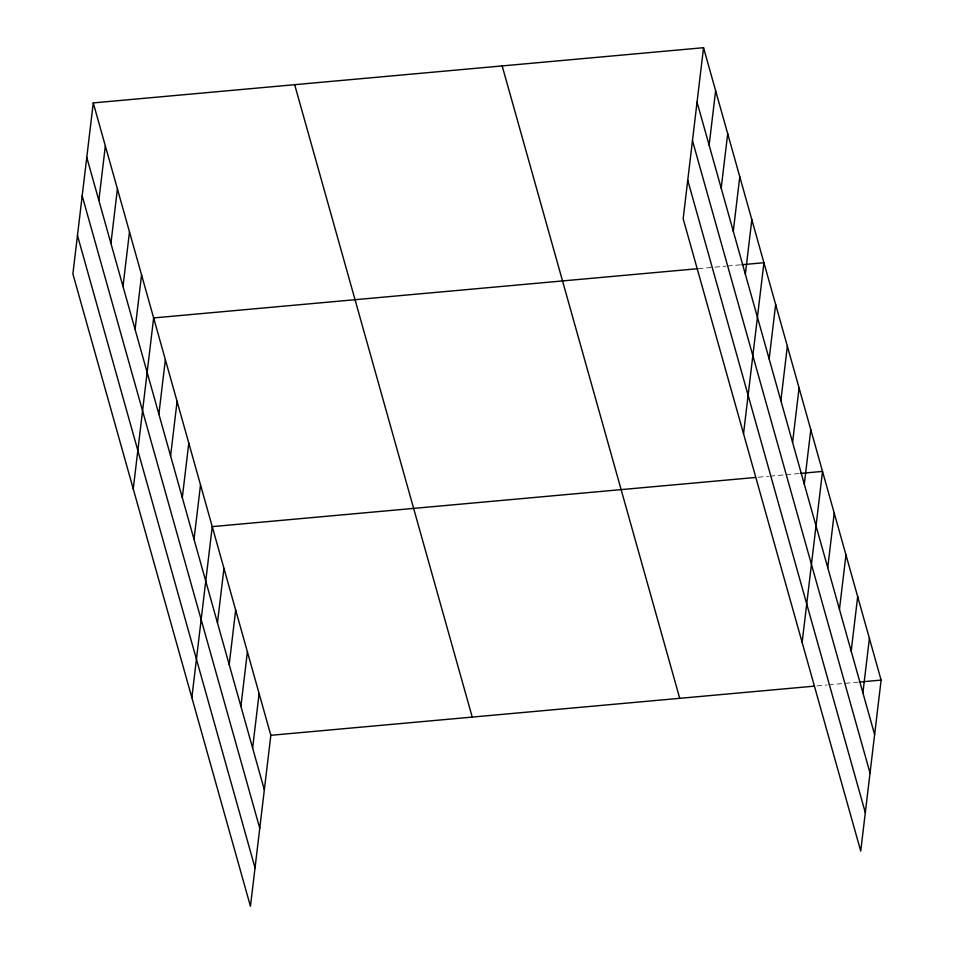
<?xml version="1.0" encoding="UTF-8"?>
<svg xmlns="http://www.w3.org/2000/svg" width="954" height="954" viewBox="0 0 954 954"><rect width="100%" height="100%" fill="white"/><g stroke="black" fill="none" stroke-linecap="round" stroke-linejoin="round"><path stroke-width="0.72" stroke-dasharray="4.77 3.58" d="M698.256 268.658L725.982 266.154M727.437 266.011L740.578 264.83M758.311 477.215L768.53 476.296M769.985 476.165L784.582 474.842M786.036 474.71L799.178 473.518M816.91 685.902L827.118 684.984M828.585 684.853L857.765 682.205"/><path stroke-width="1.43" d="M93.265 102.913L72.886 273.905L250.449 906.3L270.841 735.307L93.265 102.913L703.551 47.7L881.114 680.095L860.735 851.087L683.159 218.693L703.551 47.7M98.846 200.4L105.345 145.914M110.926 243.401L117.414 188.916M122.994 286.403L129.494 231.917M135.074 329.416L141.574 274.919M133.25 488.913L153.642 317.932L696.79 268.789M158.865 414.155L165.364 359.67M170.587 455.893L177.086 401.407M182.309 497.63L188.797 443.145M194.02 539.368L200.519 484.882M191.849 697.612L212.241 526.62L755.389 477.477M217.464 622.843L223.963 568.357M229.187 664.58L235.674 610.095M240.897 706.318L247.396 651.832M252.619 748.055L259.118 693.57M709.132 145.187L715.631 90.702M721.2 188.188L727.699 133.703M733.28 231.202L739.779 176.705M745.348 274.203L751.847 219.718M743.536 433.7L763.927 262.72L742.033 264.699M769.151 358.942L775.65 304.457M780.861 400.68L787.36 346.195M792.583 442.417L799.082 387.932M804.305 484.155L810.805 429.67M802.135 642.4L822.527 471.407L800.633 473.387M827.738 567.63L834.237 513.145M839.46 609.367L845.959 554.882M851.183 651.105L857.682 596.62M862.905 692.854L869.404 638.357M270.841 735.307L813.989 686.176M859.232 682.074L881.114 680.095M697.052 102.185L874.627 734.592M692.473 140.632L870.036 773.038M687.751 180.246L865.314 812.641M502.162 65.921L679.725 698.316M294.667 84.691L472.23 717.086M86.778 157.398L264.341 789.793M82.187 195.844L259.75 828.239M77.465 235.459L255.028 867.854"/></g></svg>
